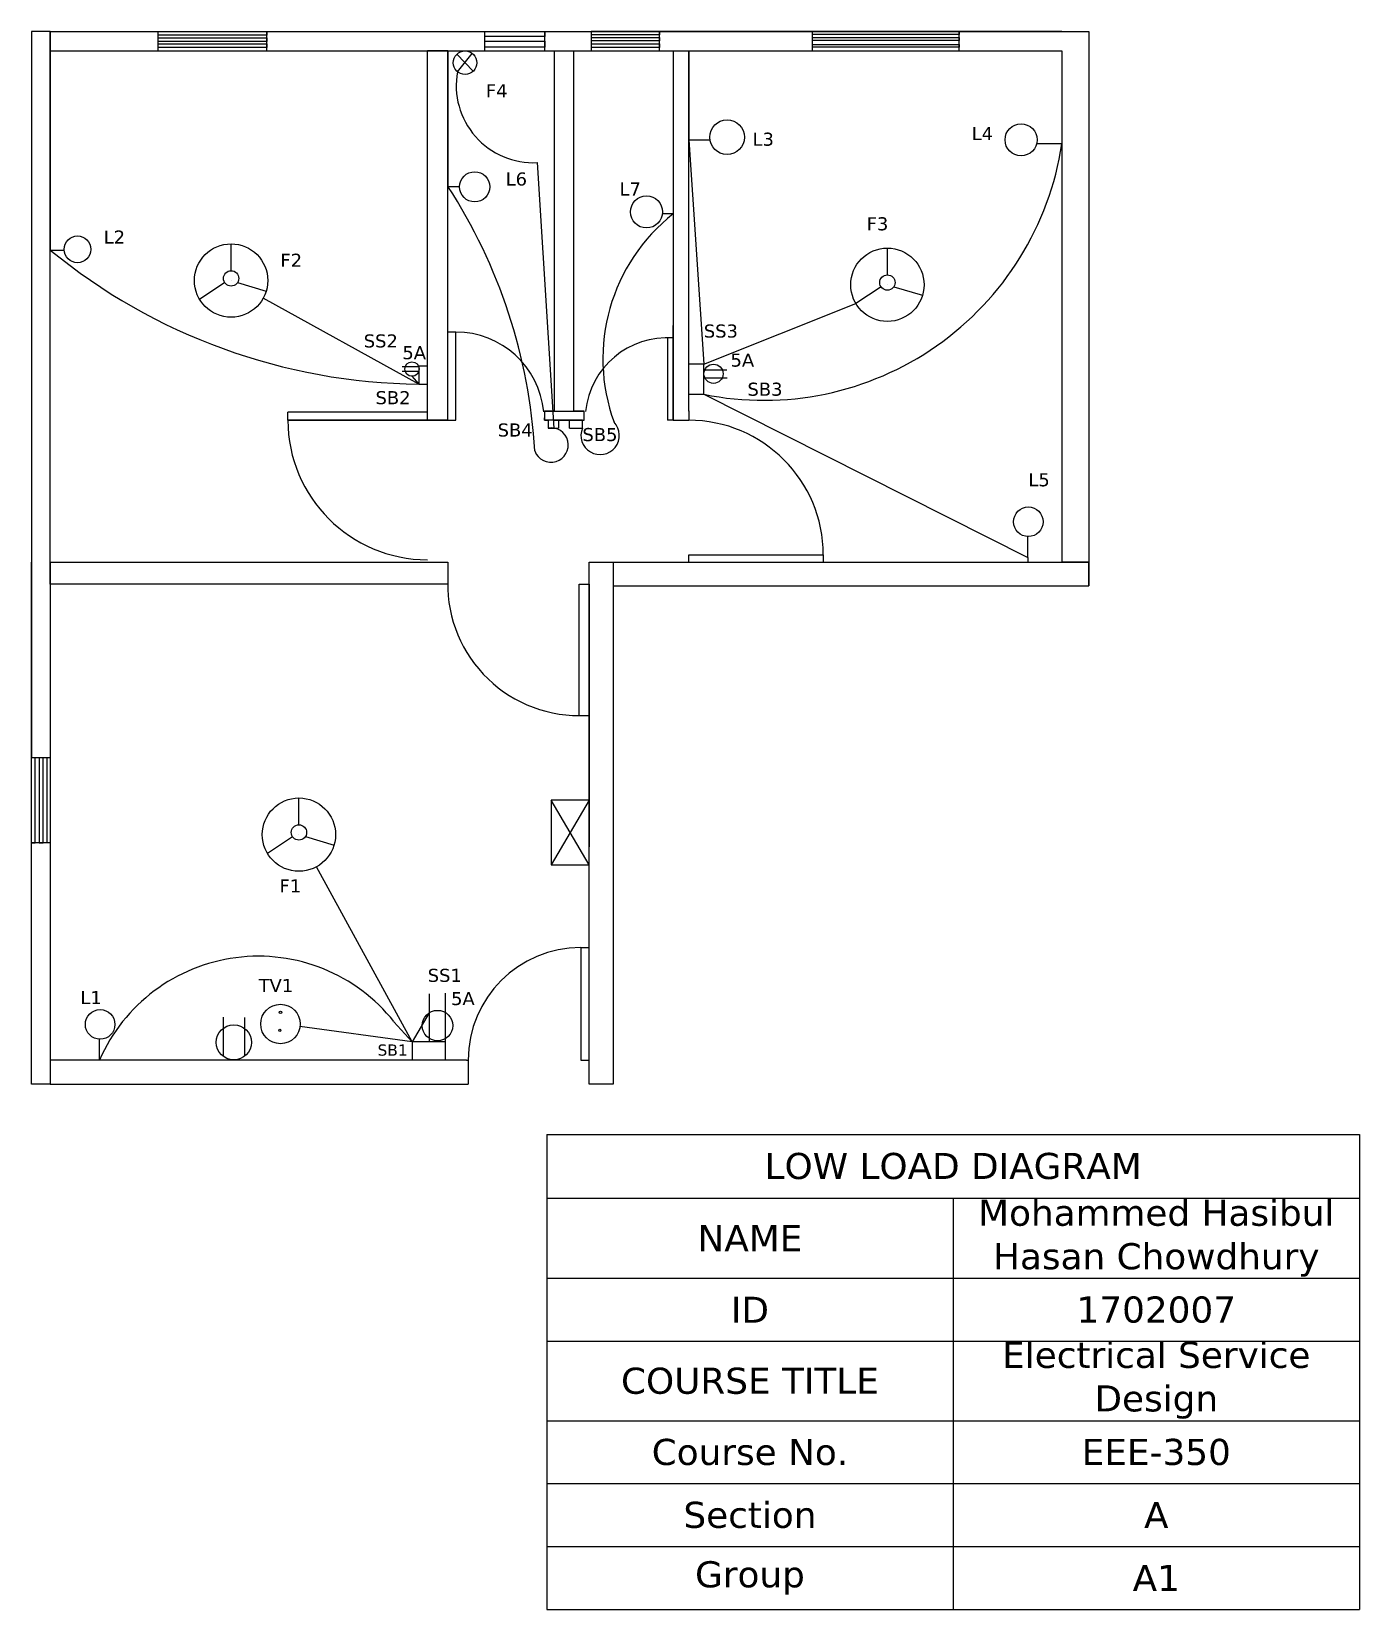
# Model space of a CAD drawing. Header units: millimetres. Extents: x 1364 to 4925, y -1093 to 3138.
import ezdxf

# ---------------------------------------------------------------- set-up
doc = ezdxf.new("R2010")
doc.units = ezdxf.units.MM

# ---------------------------------------------------------------- blocks, each defined once
blk = doc.blocks.new('*T1')
at = {"color": 0, "lineweight": -2}
for p, q in [((0, 0), (1089.7, 0)), ((0, 0), (0, -170.7)), ((1089.7, 0), (2179.3, 0)), ((2179.3, 0), (2179.3, -170.7)), ((0, -170.7), (1089.7, -170.7)), ((0, -170.7), (0, -386.1)), ((1089.7, -170.7), (2179.3, -170.7)), ((1089.7, -170.7), (1089.7, -386.1)), ((2179.3, -170.7), (2179.3, -386.1)), ((0, -386.1), (1089.7, -386.1)), ((0, -386.1), (0, -554.8)), ((1089.7, -386.1), (2179.3, -386.1)), ((1089.7, -386.1), (1089.7, -554.8)), ((2179.3, -386.1), (2179.3, -554.8)), ((0, -554.8), (1089.7, -554.8)), ((0, -554.8), (0, -768)), ((1089.7, -554.8), (2179.3, -554.8)), ((1089.7, -554.8), (1089.7, -768)), ((2179.3, -554.8), (2179.3, -768)), ((0, -768), (1089.7, -768)), ((0, -768), (0, -936.7)), ((1089.7, -768), (2179.3, -768)), ((1089.7, -768), (1089.7, -936.7)), ((2179.3, -768), (2179.3, -936.7)), ((0, -936.7), (1089.7, -936.7)), ((0, -936.7), (0, -1105.4)), ((1089.7, -936.7), (2179.3, -936.7)), ((1089.7, -936.7), (1089.7, -1105.4)), ((2179.3, -936.7), (2179.3, -1105.4)), ((0, -1105.4), (1089.7, -1105.4)), ((0, -1105.4), (0, -1274.1)), ((1089.7, -1105.4), (2179.3, -1105.4)), ((1089.7, -1105.4), (1089.7, -1274.1)), ((2179.3, -1105.4), (2179.3, -1274.1)), ((0, -1274.1), (1089.7, -1274.1)), ((1089.7, -1274.1), (2179.3, -1274.1))]:
    blk.add_line(p, q, dxfattribs=at)
at = {"color": 0, "char_height": 70}
for s, insert, width, attachment_point in [('{\\fVerdana|b0|i0|c0|p34;LOW LOAD DIAGRAM}', (1089.7, -85.4), 2176.35, 5), ('{\\fVerdana|b0|i0|c0|p34;Mohammed Hasibul Hasan Chowdhury}', (1634.5, -278.4), 1086.675, 5), ('{\\fVerdana|b0|i0|c0|p34;NAME}', (544.8, -278.4), 1086.675, 5), ('{\\fVerdana|b0|i0|c0|p34;ID}', (544.8, -470.4), 1086.675, 5), ('{\\fVerdana|b0|i0|c0|p34;1702007', (1634.5, -470.4), 1086.675, 5), ('{\\fVerdana|b0|i0|c0|p34;Electrical Service Design}', (1634.5, -556.3), 1086.675, 2), ('{\\fVerdana|b0|i0|c0|p34;COURSE TITLE}', (544.8, -661.4), 1086.675, 5), ('{\\fVerdana|b0|i0|c0|p34;Course No.}', (544.8, -852.3), 1086.675, 5), ('{\\fVerdana|b0|i0|c0|p34;EEE-350}', (1634.5, -852.3), 1086.675, 5), ('{\\fVerdana|b0|i0|c0|p34;Section}', (544.8, -1021), 1086.675, 5), ('{\\fVerdana|b0|i0|c0|p34;A}', (1634.5, -1021), 1086.675, 5), ('{\\fVerdana|b0|i0|c0|p34;Group}', (544.8, -1189.8), 1086.675, 5), ('{\\fVerdana|b0|i0|c0|p34;A1}', (1634.5, -1189.8), 1086.675, 5)]:
    blk.add_mtext(s, dxfattribs=dict(at, insert=insert, width=width, attachment_point=attachment_point))

msp = doc.modelspace()

# ---------------------------------------------------------------- linework, layer by layer
for p, q in [((1413.8, 3138.4), (1363.7, 3138.4)), ((1363.7, 3138.4), (1363.7, 1715.6)), ((1413.8, 1715.6), (1413.8, 3138.4)), ((1413.8, 3138.4), (4126.7, 3138.4)), ((1413.8, 3138.4), (1413.8, 3086.8)), ((1413.8, 3138.4), (1702.3, 3138.4)), ((1413.8, 3138.4), (2514.7, 3138.4)), ((1413.8, 3138.4), (1413.8, 2552.3)), ((1413.8, 3138.4), (2578.2, 3138.4)), ((1702.3, 3138.4), (1702.3, 3086.8)), ((1994.2, 3086.8), (1994.2, 3138.4)), ((1994.2, 3138.4), (1994.2, 3129)), ((2578.2, 3138.4), (2578.2, 3086.8)), ((2740.2, 3086.8), (2740.2, 3138.4)), ((2740.2, 3138.4), (2740.2, 3124.8)), ((4126.7, 3138.4), (2864.4, 3138.4)), ((2864.4, 3138.4), (2864.4, 3086.8)), ((3047.9, 3086.8), (3047.9, 3138.4)), ((3047.9, 3138.4), (3047.9, 3129.2)), ((4126.7, 3138.4), (3457.2, 3138.4)), ((3457.2, 3138.4), (3457.2, 3086.8)), ((3851, 3086.8), (3851, 3138.4)), ((3851, 3138.4), (3851, 3130.1)), ((4126.7, 3138.4), (4126.7, 3138.4)), ((4126.7, 3138.4), (4199.4, 3138.4)), ((4199.4, 3138.4), (4198.8, 1652.1)), ((1994.2, 3129), (1702.3, 3129)), ((1702.3, 3129), (1702.3, 3121.8)), ((1702.3, 3121.8), (1994.2, 3121.8)), ((1994.2, 3112), (1702.3, 3112)), ((1702.3, 3112), (1702.3, 3105.2)), ((1702.3, 3105.2), (1994.2, 3105.2)), ((1994.2, 3095.4), (1702.3, 3095.4)), ((1994.2, 3121.8), (1994.2, 3112)), ((1994.2, 3105.2), (1994.2, 3095.4)), ((2740.2, 3124.8), (2578.2, 3124.8)), ((2578.2, 3112.7), (2740.2, 3112.7)), ((2740.2, 3096.1), (2578.2, 3096.1)), ((2740.2, 3112.7), (2740.2, 3096.1)), ((3047.9, 3129.2), (2864.4, 3129.2)), ((2864.4, 3129.2), (2864.4, 3122)), ((2864.4, 3122), (3047.9, 3122)), ((3047.9, 3113.6), (2864.4, 3113.6)), ((2864.4, 3113.6), (2864.4, 3105.1)), ((2864.4, 3105.1), (3047.9, 3105.1)), ((3047.9, 3096), (2864.4, 3096)), ((3047.9, 3122), (3047.9, 3113.6)), ((3047.9, 3105.1), (3047.9, 3096)), ((3851, 3130.1), (3457.2, 3130.1)), ((3457.2, 3130.1), (3457.2, 3122.1)), ((3457.2, 3122.1), (3851, 3122.1)), ((3851, 3114.2), (3457.2, 3114.2)), ((3457.2, 3114.2), (3457.2, 3104)), ((3457.2, 3104), (3851, 3104)), ((3851, 3096.1), (3457.2, 3096.1)), ((3851, 3122.1), (3851, 3114.2)), ((3851, 3104), (3851, 3096.1)), ((1413.8, 3086.8), (4126.7, 3086.8)), ((1413.8, 3086.8), (2765.5, 3086.8)), ((1702.3, 3086.8), (1994.2, 3086.8)), ((2480.4, 3086.8), (2425.4, 3086.8)), ((2425.4, 2096.2), (2425.4, 3086.8)), ((2480.4, 2096.2), (2480.4, 3086.8)), ((2480.4, 3086.8), (2480.4, 2722.7)), ((2504.1, 3077.7), (2548.2, 3032)), ((2505.8, 3030.5), (2545.7, 3079.8)), ((2514.7, 3086.8), (2740.2, 3086.8)), ((2526.2, 3054.8), (2526.2, 3054.8)), ((2526.2, 3054.8), (2526.2, 3054.8)), ((2765.5, 3086.8), (2765.5, 2120.5)), ((2818.1, 2120.5), (2818.1, 3086.8)), ((2818.1, 3086.8), (3084.6, 3086.8)), ((2864.4, 3086.8), (3047.9, 3086.8)), ((3084.6, 3086.8), (3084.6, 2120.1)), ((3084.6, 3086.8), (3084.6, 2649.7)), ((3125.9, 2120.1), (3125.9, 3086.8)), ((3125.9, 3086.8), (3125.9, 2847.9)), ((3457.2, 3086.8), (3851, 3086.8)), ((4126.7, 3086.8), (4126.7, 1715.6)), ((4126.7, 3086.8), (4126.7, 2837.2)), ((3125.9, 2847.9), (3182.8, 2847.9)), ((3125.9, 2847.9), (3166.5, 2246.1)), ((4126.7, 2837.2), (4059, 2837.2)), ((2719.8, 2786.8), (2764.6, 2075.1)), ((2480.4, 2722.7), (2511.7, 2722.7)), ((3084.6, 2649.7), (3055.4, 2649.7)), ((1413.8, 2552.3), (1451.2, 2552.3)), ((1898.8, 2497), (1898.8, 2568.9)), ((3658.8, 2485.8), (3658.8, 2557.6)), ((1881.7, 2465), (1814.5, 2420)), ((1898.8, 2470.6), (1898.8, 2470.6)), ((1898.8, 2470.6), (1898.8, 2470.6)), ((1916.1, 2465.4), (1992.9, 2442.4)), ((3658.8, 2459.3), (3658.8, 2459.3)), ((3658.8, 2459.3), (3658.8, 2459.3)), ((2402, 2192.9), (1984.8, 2423.1)), ((3641.7, 2453.8), (3574.5, 2408.7)), ((3676.1, 2454.1), (3753, 2431.2)), ((3166.5, 2246.1), (3574.5, 2408.7)), ((2501.7, 2332.6), (2480.4, 2332.6)), ((2501.7, 2096.2), (2501.7, 2332.6)), ((3084.6, 2096.2), (3084.6, 2349.9)), ((3069.1, 2317.4), (3069.1, 2096.2)), ((3166.5, 2246.1), (3125.9, 2246.1)), ((3166.5, 2165.6), (3166.5, 2246.1)), ((2357.5, 2227.2), (2402.2, 2227.2)), ((2402.2, 2239.3), (2358, 2239.3)), ((2383.9, 2213.9), (2402, 2192.9)), ((2425.4, 2241.2), (2402, 2241.2)), ((2402, 2241.2), (2402, 2192.9)), ((2425.4, 2192.9), (2425.4, 2241.2)), ((3166.5, 2208.7), (3166.5, 2231.2)), ((3166.5, 2231.2), (3227.9, 2231.2)), ((3229.2, 2208.7), (3166.5, 2208.7)), ((2402, 2192.9), (2425.4, 2192.9)), ((3125.9, 2120.1), (3125.9, 2165.6)), ((3125.9, 2165.6), (3166.5, 2165.6)), ((3166.5, 2165.6), (4035.2, 1728.1)), ((2425.4, 2117.2), (2051.1, 2117.2)), ((2051.1, 2096.2), (2051.1, 2117.2)), ((2425.4, 2096.2), (2425.4, 2146.2)), ((2425.4, 2096.2), (2425.4, 2117.2)), ((2739.4, 2120.5), (2739.4, 2097)), ((2761, 2120.5), (2739.4, 2120.5)), ((2739.4, 2120.5), (2845.9, 2120.5)), ((2845.9, 2120.5), (2818.1, 2120.5)), ((2845.9, 2096.2), (2845.9, 2120.5)), ((3084.6, 2120.1), (3084.6, 2096.2)), ((3125.9, 2121.5), (3125.9, 2120.1)), ((3125.9, 2120.1), (3125.9, 2096.2)), ((2425.4, 2096.2), (2051.1, 2096.2)), ((2051.1, 2096.2), (2480.4, 2096.2)), ((2051.1, 2096.2), (2480.4, 2096.2)), ((2480.4, 2096.2), (2425.4, 2096.2)), ((2480.4, 2096.2), (2425.4, 2096.2)), ((2480.4, 2096.2), (2501.7, 2096.2)), ((2480.4, 2096.2), (2501.7, 2096.2)), ((2739.4, 2096.2), (2739.4, 2102.1)), ((2765.5, 2096.2), (2739.4, 2096.2)), ((2739.4, 2096.2), (2748.8, 2096.2)), ((2748.8, 2096.2), (2748.8, 2075.1)), ((2748.8, 2075.1), (2776.8, 2075.1)), ((2765.5, 2096.2), (2817.6, 2096.2)), ((2818.1, 2096.2), (2765.5, 2096.2)), ((2765.5, 2096.2), (2776.8, 2096.2)), ((2841, 2096.2), (2776.8, 2096.2)), ((2776.8, 2096.2), (2776.8, 2075.1)), ((2818.1, 2096.2), (2801.7, 2096.2)), ((2806.1, 2075.1), (2806.1, 2096.2)), ((2806.1, 2075.1), (2841, 2075.1)), ((2818.1, 2096.2), (2845.9, 2096.2)), ((2841, 2075.1), (2841, 2096.2)), ((3084.6, 2096.2), (3069.1, 2096.2)), ((3084.6, 2096.2), (3125.9, 2096.2)), ((4035.2, 1728.1), (4035.2, 1784)), ((1363.7, 1715.6), (1363.7, 1191.4)), ((2858.8, 315.1), (2858.8, 1715.6)), ((2858.8, 1715.6), (2923.2, 1715.6)), ((2923.2, 1715.6), (2923.2, 315.1)), ((2923.2, 1715.6), (4199.4, 1715.6)), ((2923.2, 1715.6), (2923.2, 1652.1)), ((3125.9, 1715.6), (3125.9, 1734.8)), ((3125.9, 1734.8), (3487, 1734.8)), ((3487, 1734.8), (3487, 1715.6)), ((4035.2, 1728.1), (4035.2, 1715.6)), ((4199.4, 1715.6), (4126.7, 1715.6)), ((4198.8, 1652.1), (4198.8, 1715.6)), ((2832.5, 1656.7), (2858.8, 1656.7)), ((2832.5, 1303.8), (2832.5, 1656.7)), ((2858.8, 1656.7), (2858.8, 1343.7)), ((2923.2, 1652.1), (4198.8, 1652.1)), ((2858.8, 1343.7), (2858.8, 1343.7)), ((2858.8, 1343.7), (2858.8, 951.5)), ((2832.5, 1303.8), (2858.8, 1303.8)), ((1363.7, 1191.4), (1413.8, 1191.4)), ((1373.4, 962.3), (1373.4, 1191.4)), ((1373.4, 1191.4), (1383.7, 1191.4)), ((1383.7, 1191.4), (1383.7, 962.3)), ((1394.6, 962.3), (1394.6, 1191.4)), ((1394.6, 1191.4), (1404.7, 1191.4)), ((1404.7, 1191.4), (1404.7, 962.3)), ((1413.8, 1191.4), (1413.8, 962.3)), ((2080.7, 1011.1), (2080.7, 1083)), ((2858.8, 1076.8), (2757.4, 1076.8)), ((2757.4, 1076.8), (2757.4, 903.5)), ((2858.8, 903.5), (2757.4, 1076.8)), ((2858.8, 1076.8), (2757.4, 903.5)), ((2858.8, 315.1), (2858.8, 1076.8)), ((2063.6, 979.1), (1996.4, 934)), ((2080.7, 984.6), (2080.7, 984.6)), ((2080.7, 984.6), (2080.7, 984.6)), ((2098, 979.5), (2174.9, 956.5)), ((1413.8, 962.3), (1363.7, 962.3)), ((1363.7, 962.3), (1373.4, 962.3)), ((1383.7, 962.3), (1394.6, 962.3)), ((2384.4, 428.7), (2127.8, 898.4)), ((2757.4, 903.5), (2858.8, 903.5)), ((2836.6, 682), (2836.6, 380.1)), ((2836.6, 682), (2858.8, 682)), ((2430.4, 557.3), (2430.4, 479.5)), ((2473.4, 428.7), (2473.4, 559.3)), ((1877.4, 495.1), (1877.4, 390.2)), ((1934.8, 494.1), (1934.8, 390.2)), ((2335.5, 483), (2384.4, 428.7)), ((2430.4, 479.5), (2430.4, 428.7)), ((1546, 380.1), (1546, 435.9)), ((2473.4, 428.7), (2384.4, 428.7)), ((2384.4, 428.7), (2384.4, 380.1)), ((2473.4, 380.1), (2473.4, 428.7)), ((2530.4, 380.1), (2473.4, 380.1)), ((2530.4, 380.1), (2534.8, 380.1)), ((2534.8, 380.1), (2534.8, 315.1)), ((2836.6, 380.1), (2858.8, 380.1)), ((2530.4, 315.1), (2534.8, 315.1)), ((2923.2, 315.1), (2858.8, 315.1))]:
    msp.add_line(p, q)
for points in [[(1413.8, 1715.6), (1413.8, 315.1), (1363.7, 315.1), (1363.7, 1715.6)], [(2430.4, 507), (2384.4, 428.7), (2083.4, 469.7)], [(2530.4, 380.1), (1413.8, 380.1), (1413.8, 315.1), (2530.4, 315.1)]]:
    msp.add_lwpolyline(points)
msp.add_lwpolyline([(1413.8, 1715.6), (2480.4, 1715.6), (2480.4, 1656.7), (1413.8, 1656.7)], close=True)
for centre, radius in [((2526.2, 3054.8), 31.7), ((3228.8, 2855.1), 46.5), ((4017.3, 2847.9), 43), ((2552.1, 2721.9), 40.5), ((3012.7, 2654.6), 43), ((1486.9, 2554.3), 35.8), ((1898.8, 2470.6), 98.3), ((3658.8, 2459.3), 98.3), ((1898.8, 2476.4), 20.6), ((3658.8, 2465.2), 20.6), ((2383.9, 2233.2), 19.3), ((3192.6, 2220.6), 25.7), ((4036.8, 1823.7), 39.7), ((2080.7, 984.6), 98.3), ((2080.7, 990.5), 20.6), ((1547.6, 475.7), 39.7), ((2031.1, 476.8), 52.9), ((2031.4, 507.9), 3.34), ((2452.4, 472.5), 40.9), ((1906.1, 427.6), 47.1), ((2029.5, 459.7), 2.87)]:
    msp.add_circle(centre, radius)
for centre, radius, start, end in [((2709.5, 2993.6), 207, 169.7322, 272.8466), ((3327.3, 2957.8), 808.4, 258.5262, 351.4149), ((1258, 1928.2), 1457.9, 3.3543, 33.0258), ((3391.4, 2260.5), 495.6, 128.2381, 200.0302), ((2417.5, 3773.7), 1580.9, 230.5873, 269.4379), ((2501.7, 2096.2), 236.4, 5.4194, 90), ((3069.1, 2096.2), 221.2, 85.9902, 174.0807), ((2425.4, 2096.2), 374.3, 180, 270), ((2756.7, 2029.6), 46.2, 200.3967, 99.8475), ((2888.4, 2055.3), 51.4, 157.3717, 43.5214), ((3125.9, 1734.8), 361.1, 0, 90), ((2832.5, 1656.7), 352.9, 176.324, 270), ((2836.6, 380.1), 301.8, 90, 180), ((1971.8, 193.6), 464.9, 38.5086, 156.342)]:
    msp.add_arc(centre, radius, start, end)

# ---------------------------------------------------------------- block references
msp.add_blockref('*T1', (2745.4, 180.8))

# ---------------------------------------------------------------- texts
at = {"attachment_point": 1}
for s, insert, char_height, width in [('{\\fVerdana|b0|i0|c0|p34;F4}', (2582.1, 2997), 35, 140.509), ('{\\fVerdana|b0|i0|c0|p34;L4}', (3884.8, 2882.2), 35, 164.42), ('{\\fVerdana|b0|i0|c0|p34;L3}', (3297.2, 2867.2), 35, 183.984), ('{\\fVerdana|b0|i0|c0|p34;L6}', (2635.1, 2760.5), 35, 130.441), ('{\\fVerdana|b0|i0|c0|p34;L7}', (2940.4, 2733.7), 35, 109.234), ('{\\fVerdana|b0|i0|c0|p34;F3}', (3603.2, 2640.3), 35, 195.248), ('{\\fVerdana|b0|i0|c0|p34;L2}', (1557.1, 2604.8), 35, 177.69), ('{\\fVerdana|b0|i0|c0|p34;F2}', (2031, 2542.6), 35, 167.059), ('{\\fVerdana|b0|i0|c0|p34;SS3}', (3166.5, 2352.7), 35, 26.985), ('{\\fVerdana|b0|i0|c0|p34;SS2}', (2254.5, 2326.2), 35, 83.419), ('{\\fVerdana|b0|i0|c0|p34;5A}', (2358.1, 2294.7), 35, 67.315), ('{\\fVerdana|b0|i0|c0|p34;5A}', (3238.2, 2274.7), 35, 90.072), ('{\\fVerdana|b0|i0|c0|p34;SB2}', (2286.1, 2174), 35, 139.281), ('{\\fVerdana|b0|i0|c0|p34;SB3}', (3283.6, 2196.7), 35, 159.126), ('{\\fVerdana|b0|i0|c0|p34;SB4}', (2613.6, 2087.3), 35, 114.019), ('{\\fVerdana|b0|i0|c0|p34;SB5}', (2841, 2075.1), 35, 103.279), ('{\\fVerdana|b0|i0|c0|p34;L5}', (4036.8, 1953.8), 35, 119.76), ('{\\fVerdana|b0|i0|c0|p34;F1}', (2028.5, 864.6), 35, 161.174), ('{\\fVerdana|b0|i0|c0|p34;TV1}', (1972.6, 597.5), 35, 241.76), ('{\\fVerdana|b0|i0|c0|p34;SS1}', (2426, 624.8), 35, 127.003), ('{\\fVerdana|b0|i0|c0|p34;\\PL1}', (1494.6, 623.5), 35, 104.223), ('{\\fVerdana|b0|i0|c0|p34;5A}', (2488.7, 562.5), 35, 46.056), ('{\\fVerdana|b0|i0|c0|p34;SB1}', (2291.6, 421.9), 30, 272.133)]:
    msp.add_mtext(s, dxfattribs=dict(at, insert=insert, char_height=char_height, width=width))

doc.saveas('drawing.dxf')
